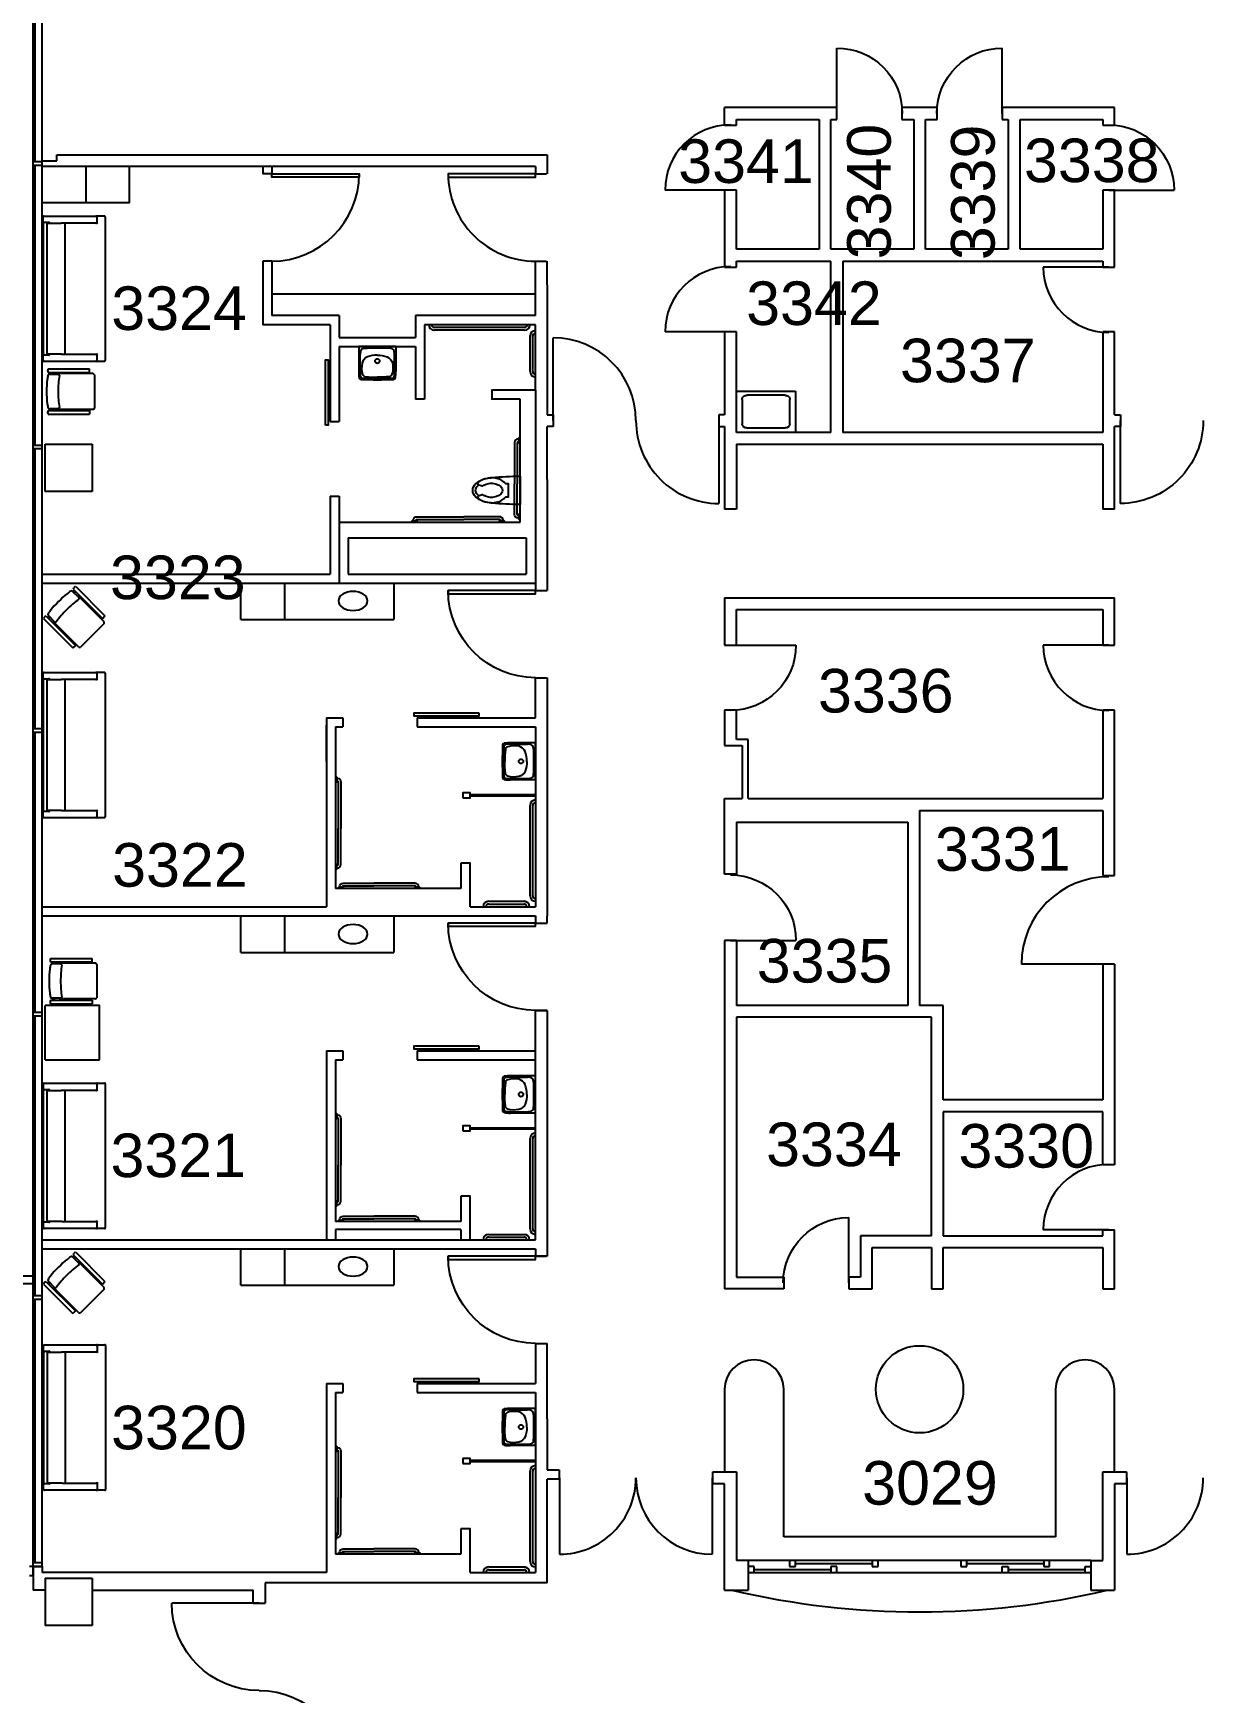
# Model space of a CAD drawing. Extents: x 338 to 7662, y 1527 to 4766.
# Drawn here: x 4640 to 5281, y 3372 to 4285 of the extents above; entities that cross this region are included whole.
import ezdxf

# ---------------------------------------------------------------- set-up
doc = ezdxf.new("R2010")
doc.units = 0
doc.header["$LTSCALE"] = 150
doc.header["$MEASUREMENT"] = 0
doc.layers.get('0').update_dxf_attribs({"linetype": 'CONTINUOUS'})
for name, color, linetype in [('A-ANNO-TX192', 4, 'CONTINUOUS'), ('A-CASE-NEW', 1, 'CONTINUOUS'), ('A-COLS', 5, 'CONTINUOUS'), ('A-DOOR', 2, 'CONTINUOUS'), ('A-DOOR-NEW', 2, 'CONTINUOUS'), ('A-FLOR-CASE', 3, 'CONTINUOUS'), ('A-FLOR-PFIX', 2, 'CONTINUOUS'), ('A-GLAZ', 2, 'CONTINUOUS'), ('A-GLAZ-NEW', 2, 'CONTINUOUS'), ('A-GLAZ-SILL', 1, 'CONTINUOUS'), ('A-ROOF-LEVL-MED', 2, 'CONTINUOUS'), ('A-WALL-EXST', 43, 'CONTINUOUS'), ('A-WALL-FULL', 6, 'CONTINUOUS'), ('A-Wall-NEW', 4, 'CONTINUOUS')]:
    doc.layers.add(name, color=color, linetype=linetype)
doc.styles.add('ARIAL', font='arial.ttf')

# ---------------------------------------------------------------- blocks, each defined once
blk = doc.blocks.new('dr-48')
blk.add_line((0, 0), (0, 48.04))
blk.add_arc((-0.08, -0.03), 48.08, 0.04232, 89.90518)
blk = doc.blocks.new('window')
at = {"layer": 'A-GLAZ'}
for p, q in [((0, 5), (0, 0)), ((2, 5), (2, 0)), ((2, 1), (156, 1))]:
    blk.add_line(p, q, dxfattribs=at)
at = {"layer": 'A-GLAZ', "linetype": 'Continuous'}
for p, q in [((0, 5), (2, 5)), ((0, 0), (2, 0))]:
    blk.add_line(p, q, dxfattribs=at)
at = {"layer": 'A-GLAZ-SILL'}
for p, q in [((2, 5), (156, 5)), ((2, 0), (156, 0))]:
    blk.add_line(p, q, dxfattribs=at)
blk = doc.blocks.new('*U93')
for p, q in [((-48, 0), (-48, 5)), ((0, 0), (0, 5))]:
    blk.add_line(p, q)
blk.add_lwpolyline([(0, 0), (0, -48), (-1.75, -48), (-1.75, 0)], close=True)
blk.add_arc((0, 0), 48, 180, 270)
blk = doc.blocks.new('*U91')
for p, q in [((0, 0), (0, -6)), ((48, 0), (48, -6))]:
    blk.add_line(p, q)
blk.add_lwpolyline([(0, 0), (0, 48), (1.75, 48), (1.75, 0)], close=True)
blk.add_arc((0, 0), 48, 0, 90)
blk = doc.blocks.new('*U92')
for p, q in [((0, 0), (0, -6)), ((48, 0), (48, -6))]:
    blk.add_line(p, q)
blk.add_lwpolyline([(0, 0), (0, 48), (1.75, 48), (1.75, 0)], close=True)
blk.add_arc((0, 0), 48, 0, 90)
blk = doc.blocks.new('*U89')
for p, q in [((0, 0), (0, -6)), ((48, 0), (48, -6))]:
    blk.add_line(p, q)
blk.add_lwpolyline([(0, 0), (0, 48), (1.75, 48), (1.75, 0)], close=True)
blk.add_arc((0, 0), 48, 0, 90)
blk = doc.blocks.new('*U90')
for p, q in [((0, 0), (0, -6)), ((-48, 0), (-48, -6))]:
    blk.add_line(p, q)
blk.add_lwpolyline([(0, 0), (0, 48), (-1.75, 48), (-1.75, 0)], close=True)
blk.add_arc((0, 0), 48, 90, 180)
blk = doc.blocks.new('SleepToo')
for p, q in [((-42.56, 0.06), (-39.53, 0.06)), ((-39.06, 0), (33.04, 0)), ((33.46, 0.06), (36.5, 0.06)), ((-43.03, -28.85), (-43.03, -0.41)), ((-39.58, -2.92), (-39.58, -0.47)), ((-39.09, -9.83), (-39.09, -2.29)), ((32.55, -1.82), (-38.61, -1.82)), ((33.02, -2.29), (33.02, -9.83)), ((33.52, -0.47), (33.52, -2.92)), ((36.97, -0.41), (36.97, -28.85)), ((-39.06, -10.03), (-39.09, -9.83)), ((-39.06, -10.03), (-39.06, -28.85)), ((-39.06, -11.7), (-39.01, -11.8)), ((-39.01, -11.8), (-38.96, -11.86)), ((32.83, -11.83), (-38.78, -11.83)), ((32.91, -11.85), (32.95, -11.8)), ((32.95, -11.8), (32.99, -11.7)), ((32.99, -10.03), (33.02, -9.83)), ((32.99, -28.85), (32.99, -10.03)), ((-43.04, -33.53), (-43.04, -29.79)), ((-43.03, -29.71), (-43.03, -28.85)), ((36.58, -34), (-42.57, -34)), ((-39.53, -29.33), (-42.56, -29.33)), ((-39.42, -29.31), (-39.28, -29.31)), ((-39.28, -29.31), (-39.28, -29.25)), ((-38.81, -29.79), (-39.28, -29.31)), ((33.3, -29.31), (32.83, -29.79)), ((33.3, -29.3), (33.3, -29.31)), ((33.3, -29.31), (33.36, -29.31)), ((36.5, -29.33), (33.46, -29.33)), ((36.97, -28.85), (36.97, -29.52)), ((37.05, -29.79), (37.05, -33.53))]:
    blk.add_line(p, q)
for centre, radius, start, end in [((-42.56, -0.41), 0.472, 90, 180), ((-39.53, -0.41), 0.472, 54.41925, 90), ((33.46, -0.41), 0.472, 90, 125.58075), ((36.5, -0.41), 0.472, 0, 90), ((-39.11, -0.47), 0.472, 90, 180), ((-38.97, -2.92), 0.605, 179.68807, 224.36897), ((-39.09, -3.02), 0.454, 226.67092, 271.05367), ((-38.61, -2.29), 0.472, 90, 180), ((32.55, -2.29), 0.472, 0, 90), ((33.03, -3.02), 0.454, 268.94633, 313.32908), ((33.04, -0.47), 0.472, 0, 90), ((32.91, -2.92), 0.605, 315.63103, 0.31193), ((-38.81, -12.31), 0.472, 90, 121.92104), ((32.83, -12.31), 0.472, 69.52216, 90), ((-42.57, -29.79), 0.472, 98.49789, 180), ((-42.57, -33.53), 0.472, 180, 270), ((-42.56, -28.85), 0.472, 180, 270), ((-39.53, -28.85), 0.472, 270, 0), ((33.46, -28.85), 0.472, 180, 270), ((36.5, -28.85), 0.472, 270, 0), ((36.58, -33.53), 0.472, 270, 0), ((36.58, -29.79), 0.472, 0, 87.93812)]:
    blk.add_arc(centre, radius, start, end)
blk = doc.blocks.new('Patient Chair')
for p, q in [((-12.48, -0.84), (-12.48, -23.64)), ((-10.48, -0.84), (-10.48, -23.64)), ((-9.43, -1.98), (-10.48, -1.98)), ((-10.48, -3.03), (-9.43, -3.03)), ((-9.84, -25.5), (-9.84, -5.96)), ((-9.43, -6.6), (-9.43, -1.29)), ((9.45, -6.6), (9.45, -1.29)), ((10.5, -1.98), (9.45, -1.98)), ((10.5, -3.03), (9.45, -3.03)), ((9.85, -25.5), (9.85, -5.96)), ((10.5, -0.84), (10.5, -23.64)), ((12.5, -0.84), (12.5, -23.64)), ((-10.48, -9.22), (-9.84, -9.22)), ((-10.48, -11.53), (-9.84, -11.53)), ((-10.48, -14.79), (-9.84, -14.79)), ((-10.48, -17.11), (-9.84, -17.11)), ((10.5, -9.22), (9.85, -9.22)), ((10.5, -11.53), (9.85, -11.53)), ((10.5, -14.79), (9.85, -14.79)), ((10.5, -17.11), (9.85, -17.11)), ((-10.48, -23.64), (-12.48, -23.64)), ((-10.48, -21.4), (-9.84, -21.4)), ((-10.48, -22.3), (-9.84, -22.3)), ((9.19, -26.31), (-9.18, -26.31)), ((10.5, -21.4), (9.85, -21.4)), ((10.5, -22.3), (9.85, -22.3)), ((10.5, -23.64), (12.5, -23.64))]:
    blk.add_line(p, q)
for centre, radius, start, end in [((0, -58.37), 58.37, 83.41208, 96.58765), ((-11.48, -2.93), 2.32, 64.42557, 115.57443), ((-9.03, -6.63), 1.04, 112.57162, 140.50509), ((-8.19, -2.03), 1.45, 115.5276, 149.47517), ((-8.28, -5.66), 1.49, 219.27605, 247.2218), ((0.01, -64.37), 58.02, 90.00824, 98.79433), ((-5.49, -14.79), 14.45, 94.74526, 103.30094), ((0, -64.37), 58.02, 81.20567, 89.99176), ((5.5, -14.79), 14.45, 76.69906, 85.25474), ((8.2, -2.03), 1.45, 30.52483, 64.4724), ((8.29, -5.66), 1.49, 292.7782, 320.72395), ((9.05, -6.63), 1.04, 39.49491, 67.42838), ((11.5, -2.93), 2.32, 64.42557, 115.57443), ((-8.16, -25.04), 1.74, 195.40555, 208.4991), ((-8.53, -25.03), 1.44, 215.9154, 243.11356), ((8.54, -25.03), 1.44, 296.88644, 324.0846), ((8.17, -25.04), 1.74, 331.5009, 344.59445)]:
    blk.add_arc(centre, radius, start, end)
blk = doc.blocks.new('I_PLUMB_WC_FLUSH - WALL_P')
for p, q in [((0, 7.87), (0, -7.87)), ((20.66, -2.45), (20.66, -2.45)), ((23.42, -3.55), (23.42, -3.55))]:
    blk.add_line(p, q)
for points in [[(15.8, -6.89, -0.074934), (12.15, -6.34, -0.085426), (9.26, -4.87, -0.066386), (7.85, -3.5), (6.3, -3.5), (6.3, 3.5), (7.85, 3.5, -0.066386), (9.26, 4.87, -0.085426), (12.15, 6.34, -0.111314), (17.58, 6.76)], [(23.31, 4.04, -0.562484), (23.12, 3.21), (20.89, 2.47, -0.238976), (20.44, 2.54, 0.08035), (18.56, 3.47, 0.074934), (15.8, 3.89, 0.074934), (13.03, 3.47, 0.085426), (11.05, 2.46, 0.066386), (10.21, 1.65, 0.330534), (10.21, -1.65, 0.066386), (11.05, -2.46, 0.085426), (13.03, -3.47, 0.074934), (15.8, -3.89, 0.074934), (18.56, -3.47, 0.08035), (20.44, -2.54, -0.238976), (20.89, -2.47), (23.09, -3.2, -0.549653), (23.3, -4.02)]]:
    blk.add_lwpolyline(points, format="xyb")
for centre, radius, start, end in [((-4.53, -220.77), 228.68, 84.97475, 88.86522), ((15.15, -6.94), 13.98, 48.3948, 88.55225), ((15.8, -5.49), 12.38, 72.85836, 90), ((16.63, -2.8), 9.56, 53.32752, 72.85836), ((17.9, -1.09), 7.43, 43.42584, 53.32752), ((15.32, -6.59), 12, 47.5091, 53.12083), ((21.36, 0), 3.07, 312.49041, 47.50959), ((21.28, 0), 4.72, 312.19376, 48.11148), ((-4.53, 220.77), 228.68, 271.13478, 275.02525), ((15.14, 6.9), 13.94, 271.50865, 311.82352), ((15.8, 5.49), 12.38, 270, 287.14164), ((16.63, 2.8), 9.56, 287.14164, 306.67248), ((17.9, 1.09), 7.43, 306.67248, 316.57416), ((15.32, 6.61), 12, 306.87917, 312.4909)]:
    blk.add_arc(centre, radius, start, end)

msp = doc.modelspace()

# ---------------------------------------------------------------- linework, layer by layer
at = {"layer": 'A-CASE-NEW'}
msp.add_line((4692.5, 4193.75), (4692.5, 4211.75), dxfattribs=at)
at = {"layer": 'A-COLS'}
for p, q in [((4646, 4059), (4672, 4059)), ((4646, 4033), (4646, 4059)), ((4672, 4059), (4672, 4033)), ((4672, 4033), (4646, 4033)), ((4646, 3435), (4672, 3435)), ((4672, 3435), (4672, 3409)), ((4672, 3409), (4646, 3409))]:
    msp.add_line(p, q, dxfattribs=at)
at = {"layer": 'A-COLS', "linetype": 'Continuous'}
msp.add_line((4646, 3435), (4646, 3409), dxfattribs=at)
at = {"layer": 'A-COLS'}
for points in [[(4676, 3720.25), (4676, 3750.25), (4646, 3750.25)], [(4646, 3720.25), (4646, 3750.25)], [(4646, 3720.25), (4676, 3720.25)]]:
    msp.add_lwpolyline(points, dxfattribs=at)
at = {"layer": 'A-DOOR'}
for p, q in [((5081.5, 4241), (5081.5, 4277)), ((5172.5, 4241), (5172.5, 4277)), ((5023, 4198.75), (4987, 4198.75)), ((5231, 4198.75), (5267, 4198.75)), ((5231, 4156.5), (5195, 4156.5)), ((5023, 4120.75), (4987, 4120.75)), ((4925.4, 4072), (4925.4, 4117.6)), ((5016.6, 4072), (5016.6, 4026.4)), ((5237.4, 4072), (5237.4, 4026.4)), ((5023, 3948.5), (5059, 3948.5)), ((5231, 3948.5), (5195, 3948.5)), ((5023, 3786), (5059, 3786)), ((5231, 3773), (5183, 3773)), ((5088, 3597.5), (5088, 3633.5)), ((5231, 3626.75), (5195, 3626.75)), ((4929, 3490.25), (4929, 3448.25)), ((5013, 3490.25), (5013, 3448.25)), ((5241, 3490.25), (5241, 3448.25))]:
    msp.add_line(p, q, dxfattribs=at)
at = {"layer": 'A-DOOR', "extrusion": (0, 0, -1)}
for centre, major_axis, start_param, end_param in [((5081.5, 4241), (-25.46, 25.46), 0.785398, 2.356194), ((5172.5, 4241), (25.46, 25.46), 3.926991, 5.497787), ((5231, 4198.75), (-25.46, 25.46), 0.785398, 2.356194), ((5237.4, 4072), (-32.24, 32.24), 2.356194, 3.926991), ((5023, 3948.5), (25.46, 25.46), 0.785398, 2.356194), ((5023, 3786), (-25.46, 25.46), 0.785398, 2.356194), ((5088, 3597.5), (25.46, 25.46), 3.926991, 5.497787)]:
    msp.add_ellipse(centre, major_axis=major_axis, ratio=1, start_param=start_param, end_param=end_param, dxfattribs=at)
at = {"layer": 'A-DOOR'}
for centre, major_axis, start_param, end_param in [((5023, 4198.75), (25.46, 25.46), 0.785398, 2.356194), ((5023, 4120.75), (25.46, 25.46), 0.785398, 2.356194), ((5231, 4156.5), (-25.46, 25.46), 0.785398, 2.356194), ((4925.4, 4072), (32.24, 32.24), 5.497787, 7.068583), ((5016.6, 4072), (32.24, 32.24), 2.356194, 3.926991), ((5231, 3948.5), (-25.46, 25.46), 0.785398, 2.356194), ((5231, 3773), (33.94, 33.94), 0.785398, 2.356194), ((5231, 3626.75), (25.46, 25.46), 0.785398, 2.356194), ((4929, 3490.25), (-29.7, 29.7), 2.356194, 3.926991), ((5013, 3490.25), (-29.7, 29.7), 0.785398, 2.356194), ((5241, 3490.25), (-29.7, 29.7), 2.356194, 3.926991)]:
    msp.add_ellipse(centre, major_axis=major_axis, ratio=1, start_param=start_param, end_param=end_param, dxfattribs=at)
at = {"layer": 'A-DOOR-NEW'}
for points in [[(4800.25, 4069.5), (4800.25, 4105.5), (4801.75, 4105.5), (4801.75, 4069.5)], [(4884.75, 3911), (4848.75, 3911), (4848.75, 3909.5), (4884.75, 3909.5)], [(4884.75, 3727.75), (4848.75, 3727.75), (4848.75, 3726.25), (4884.75, 3726.25)], [(4884.75, 3544.75), (4848.75, 3544.75), (4848.75, 3543.25), (4884.75, 3543.25)]]:
    msp.add_lwpolyline(points, close=True, dxfattribs=at)
at = {"layer": 'A-FLOR-CASE'}
for p, q in [((4668.5, 4211.75), (4668.5, 4191.75)), ((4692.5, 4191.75), (4692.5, 4211.75)), ((4668.5, 4191.75), (4644.5, 4191.75)), ((4692.5, 4191.75), (4668.5, 4191.75)), ((4770.75, 4141.75), (4915.75, 4141.75)), ((4753.75, 3962.5), (4753.75, 3982.5)), ((4777.75, 3982.5), (4777.75, 3962.5)), ((4837.75, 3982.5), (4837.75, 3962.5)), ((4753.75, 3962.5), (4777.75, 3962.5)), ((4777.75, 3962.5), (4837.75, 3962.5)), ((4753.75, 3779.25), (4753.75, 3799.25)), ((4777.75, 3799.25), (4777.75, 3779.25)), ((4837.75, 3799.25), (4837.75, 3779.25)), ((4753.75, 3779.25), (4777.75, 3779.25)), ((4777.75, 3779.25), (4837.75, 3779.25)), ((4753.75, 3596.25), (4753.75, 3616.25)), ((4777.75, 3616.25), (4777.75, 3596.25)), ((4837.75, 3616.25), (4837.75, 3596.25)), ((4753.75, 3596.25), (4777.75, 3596.25)), ((4777.75, 3596.25), (4837.75, 3596.25)), ((5019.75, 3539), (5019.75, 3493.5)), ((5052.25, 3457.75), (5052.25, 3539)), ((5201.75, 3539), (5201.75, 3457.75)), ((5234.25, 3493.5), (5234.25, 3539)), ((5201.75, 3457.75), (5052.25, 3457.75))]:
    msp.add_line(p, q, dxfattribs=at)
at = {"layer": 'A-FLOR-CASE', "linetype": 'Continuous'}
for p, q in [((5019.75, 3493.5), (5026.25, 3493.5)), ((5026.25, 3493.5), (5026.25, 3444.75)), ((5227.75, 3444.75), (5227.75, 3493.5)), ((5227.75, 3493.5), (5234.25, 3493.5))]:
    msp.add_line(p, q, dxfattribs=at)
at = {"layer": 'A-FLOR-CASE'}
msp.add_circle((5127, 3539), 24, dxfattribs=at)
for centre, radius, start, end in [((5036, 3539), 16.25, 0, 180), ((5218, 3539), 16.25, 0, 180), ((5127, 3866.36), 449.87, 256.73178, 283.26822)]:
    msp.add_arc(centre, radius, start, end, dxfattribs=at)
at = {"layer": 'A-FLOR-CASE', "extrusion": (0, 0, -1)}
msp.add_ellipse((4815.4, 3606.5), major_axis=(8, 0), ratio=0.65625, dxfattribs=at)
at = {"layer": 'A-FLOR-PFIX'}
for p, q in [((4909.75, 4123.25), (4860, 4123.25)), ((4909.75, 4121.75), (4860, 4121.75)), ((4912.75, 4099), (4912.75, 4118.75)), ((4914.25, 4099), (4914.25, 4118.75)), ((4818.5, 4112.75), (4818.5, 4099.06)), ((4839, 4112.75), (4818.5, 4112.75)), ((4839, 4112.75), (4839, 4099.06)), ((4819.25, 4099.06), (4819.25, 4108.38)), ((4819.25, 4099.06), (4819.25, 4108.38)), ((4838.25, 4099.06), (4838.25, 4108.38)), ((5026.25, 4088.25), (5058.75, 4088.25)), ((5029.38, 4083.68), (5029.38, 4070.18)), ((5053, 4085.93), (5032, 4085.93)), ((5055.62, 4070.18), (5055.62, 4083.68)), ((5058.75, 4088.25), (5058.75, 4065.5)), ((5032, 4067.93), (5053, 4067.93)), ((4915.75, 3894.75), (4902.06, 3894.75)), ((4902.06, 3894), (4911.37, 3894)), ((4902.06, 3894), (4911.37, 3894)), ((4915.75, 3874.25), (4915.75, 3894.75)), ((4902.06, 3875), (4911.37, 3875)), ((4915.75, 3874.25), (4902.06, 3874.25)), ((4912.75, 3810.5), (4912.75, 3860.25)), ((4914.25, 3810.5), (4914.25, 3860.25)), ((4890, 3807.5), (4909.75, 3807.5)), ((4890, 3806), (4909.75, 3806)), ((4915.75, 3711.5), (4902.06, 3711.5)), ((4902.06, 3710.75), (4911.37, 3710.75)), ((4902.06, 3710.75), (4911.37, 3710.75)), ((4915.75, 3691), (4915.75, 3711.5)), ((4902.06, 3691.75), (4911.37, 3691.75)), ((4915.75, 3691), (4902.06, 3691)), ((4912.75, 3627.25), (4912.75, 3677)), ((4914.25, 3627.25), (4914.25, 3677)), ((4890, 3624.25), (4909.75, 3624.25)), ((4890, 3622.75), (4909.75, 3622.75)), ((4915.75, 3528.5), (4902.06, 3528.5)), ((4902.06, 3527.75), (4911.37, 3527.75)), ((4902.06, 3527.75), (4911.37, 3527.75)), ((4915.75, 3508), (4915.75, 3528.5)), ((4902.06, 3508.75), (4911.37, 3508.75)), ((4915.75, 3508), (4902.06, 3508)), ((4912.75, 3444.25), (4912.75, 3494)), ((4914.25, 3444.25), (4914.25, 3494)), ((4890, 3441.25), (4909.75, 3441.25)), ((4890, 3439.75), (4909.75, 3439.75))]:
    msp.add_line(p, q, dxfattribs=at)
for points in [[(4828.75, 4108.06, 0.096281), (4823.37, 4107.02, 0.241749), (4820.44, 4103.63, 0.139337), (4820.67, 4097.54, 0.293749), (4822.35, 4096.17, 0.028065), (4828.75, 4095.81)], [(4828.75, 4108.06, -0.096281), (4834.13, 4107.02, -0.241749), (4837.06, 4103.63, -0.139337), (4836.83, 4097.54, -0.293749), (4835.15, 4096.17, -0.028065), (4828.75, 4095.81)], [(4906.5, 4061.87), (4906.25, 4061.87, 0.414214), (4904.25, 4059.87), (4904.25, 4037.12)], [(4906.5, 4060.37), (4906.25, 4060.37, 0.414214), (4905.75, 4059.87), (4905.75, 4037.12)], [(4906.5, 4018.37), (4906.25, 4018.37, -0.414214), (4904.25, 4020.37), (4904.25, 4037.12)], [(4906.5, 4019.87), (4906.25, 4019.87, -0.414214), (4905.75, 4020.37), (4905.75, 4037.12)], [(4848.5, 4016.88), (4848.5, 4017.13, -0.414214), (4850.5, 4019.13), (4876.25, 4019.13)], [(4898, 4016.88), (4898, 4017.13, 0.414214), (4896, 4019.13), (4876.25, 4019.13)], [(4850, 4016.88), (4850, 4017.13, -0.414214), (4850.5, 4017.62), (4876.25, 4017.62)], [(4896.5, 4016.88), (4896.5, 4017.13, 0.414214), (4896, 4017.62), (4876.25, 4017.62)], [(4911.06, 3884.5, 0.096281), (4910.02, 3889.88, 0.241749), (4906.62, 3892.81, 0.139337), (4900.54, 3892.58, 0.293749), (4899.17, 3890.9, 0.028065), (4898.81, 3884.5)], [(4911.06, 3884.5, -0.096281), (4910.02, 3879.12, -0.241749), (4906.62, 3876.19, -0.139337), (4900.54, 3876.42, -0.293749), (4899.17, 3878.1, -0.028065), (4898.81, 3884.5)], [(4806.5, 3875.25), (4806.75, 3875.25, -0.414214), (4808.75, 3873.25), (4808.75, 3847.5)], [(4806.5, 3873.75), (4806.75, 3873.75, -0.414214), (4807.25, 3873.25), (4807.25, 3847.5)], [(4806.5, 3827.25), (4806.75, 3827.25, 0.414214), (4807.25, 3827.75), (4807.25, 3847.5)], [(4806.5, 3825.75), (4806.75, 3825.75, 0.414214), (4808.75, 3827.75), (4808.75, 3847.5)], [(4808, 3815.25), (4808, 3815.5, -0.414214), (4810, 3817.5), (4826.75, 3817.5)], [(4851.5, 3815.25), (4851.5, 3815.5, 0.414214), (4849.5, 3817.5), (4826.75, 3817.5)], [(4809.5, 3815.25), (4809.5, 3815.5, -0.414214), (4810, 3816), (4826.75, 3816)], [(4850, 3815.25), (4850, 3815.5, 0.414214), (4849.5, 3816), (4826.75, 3816)], [(4911.06, 3701.25, 0.096281), (4910.02, 3706.63, 0.241749), (4906.62, 3709.56, 0.139337), (4900.54, 3709.33, 0.293749), (4899.17, 3707.65, 0.028065), (4898.81, 3701.25)], [(4911.06, 3701.25, -0.096281), (4910.02, 3695.87, -0.241749), (4906.62, 3692.94, -0.139337), (4900.54, 3693.17, -0.293749), (4899.17, 3694.85, -0.028065), (4898.81, 3701.25)], [(4806.5, 3690), (4806.75, 3690, -0.414214), (4808.75, 3688), (4808.75, 3662.25)], [(4806.5, 3688.5), (4806.75, 3688.5, -0.414214), (4807.25, 3688), (4807.25, 3662.25)], [(4806.5, 3642), (4806.75, 3642, 0.414214), (4807.25, 3642.5), (4807.25, 3662.25)], [(4806.5, 3640.5), (4806.75, 3640.5, 0.414214), (4808.75, 3642.5), (4808.75, 3662.25)], [(4808, 3632), (4808, 3632.25, -0.414214), (4810, 3634.25), (4826.75, 3634.25)], [(4809.5, 3632), (4809.5, 3632.25, -0.414214), (4810, 3632.75), (4826.75, 3632.75)], [(4851.5, 3632), (4851.5, 3632.25, 0.414214), (4849.5, 3634.25), (4826.75, 3634.25)], [(4850, 3632), (4850, 3632.25, 0.414214), (4849.5, 3632.75), (4826.75, 3632.75)], [(4911.06, 3518.25, 0.096281), (4910.02, 3523.63, 0.241749), (4906.62, 3526.56, 0.139337), (4900.54, 3526.33, 0.293749), (4899.17, 3524.65, 0.028065), (4898.81, 3518.25)], [(4911.06, 3518.25, -0.096281), (4910.02, 3512.87, -0.241749), (4906.62, 3509.94, -0.139337), (4900.54, 3510.17, -0.293749), (4899.17, 3511.85, -0.028065), (4898.81, 3518.25)], [(4806.5, 3507), (4806.75, 3507, -0.414214), (4808.75, 3505), (4808.75, 3479.25)], [(4806.5, 3505.5), (4806.75, 3505.5, -0.414214), (4807.25, 3505), (4807.25, 3479.25)], [(4806.5, 3459), (4806.75, 3459, 0.414214), (4807.25, 3459.5), (4807.25, 3479.25)], [(4806.5, 3457.5), (4806.75, 3457.5, 0.414214), (4808.75, 3459.5), (4808.75, 3479.25)], [(4808, 3449), (4808, 3449.25, -0.414214), (4810, 3451.25), (4826.75, 3451.25)], [(4809.5, 3449), (4809.5, 3449.25, -0.414214), (4810, 3449.75), (4826.75, 3449.75)], [(4851.5, 3449), (4851.5, 3449.25, 0.414214), (4849.5, 3451.25), (4826.75, 3451.25)], [(4850, 3449), (4850, 3449.25, 0.414214), (4849.5, 3449.75), (4826.75, 3449.75)]]:
    msp.add_lwpolyline(points, format="xyb", dxfattribs=at)
for points in [[(4907.25, 4062.62), (4906.75, 4062.62), (4906.5, 4062.37), (4906.5, 4059.87), (4906.75, 4059.62), (4907.25, 4059.62)], [(4907.25, 4017.62), (4906.75, 4017.62), (4906.5, 4017.87), (4906.5, 4020.37), (4906.75, 4020.62), (4907.25, 4020.62)], [(4847.75, 4016.13), (4847.75, 4016.63), (4848, 4016.88), (4850.5, 4016.88), (4850.75, 4016.63), (4850.75, 4016.13)], [(4898.75, 4016.13), (4898.75, 4016.63), (4898.5, 4016.88), (4896, 4016.88), (4895.75, 4016.63), (4895.75, 4016.13)], [(4805.75, 3876), (4806.25, 3876), (4806.5, 3875.75), (4806.5, 3873.25), (4806.25, 3873), (4805.75, 3873)], [(4805.75, 3825), (4806.25, 3825), (4806.5, 3825.25), (4806.5, 3827.75), (4806.25, 3828), (4805.75, 3828)], [(4807.25, 3814.5), (4807.25, 3815), (4807.5, 3815.25), (4810, 3815.25), (4810.25, 3815), (4810.25, 3814.5)], [(4852.25, 3814.5), (4852.25, 3815), (4852, 3815.25), (4849.5, 3815.25), (4849.25, 3815), (4849.25, 3814.5)], [(4805.75, 3690.75), (4806.25, 3690.75), (4806.5, 3690.5), (4806.5, 3688), (4806.25, 3687.75), (4805.75, 3687.75)], [(4805.75, 3639.75), (4806.25, 3639.75), (4806.5, 3640), (4806.5, 3642.5), (4806.25, 3642.75), (4805.75, 3642.75)], [(4807.25, 3631.25), (4807.25, 3631.75), (4807.5, 3632), (4810, 3632), (4810.25, 3631.75), (4810.25, 3631.25)], [(4852.25, 3631.25), (4852.25, 3631.75), (4852, 3632), (4849.5, 3632), (4849.25, 3631.75), (4849.25, 3631.25)], [(4805.75, 3507.75), (4806.25, 3507.75), (4806.5, 3507.5), (4806.5, 3505), (4806.25, 3504.75), (4805.75, 3504.75)], [(4805.75, 3456.75), (4806.25, 3456.75), (4806.5, 3457), (4806.5, 3459.5), (4806.25, 3459.75), (4805.75, 3459.75)], [(4807.25, 3448.25), (4807.25, 3448.75), (4807.5, 3449), (4810, 3449), (4810.25, 3448.75), (4810.25, 3448.25)], [(4852.25, 3448.25), (4852.25, 3448.75), (4852, 3449), (4849.5, 3449), (4849.25, 3448.75), (4849.25, 3448.25)]]:
    msp.add_lwpolyline(points, dxfattribs=at)
for centre in [(4828.75, 4104.75), (4907.75, 3884.5), (4907.75, 3701.25), (4907.75, 3518.25)]:
    msp.add_circle(centre, 1.25, dxfattribs=at)
for centre, radius, start, end in [((4860, 4124.75), 3, 180, 270), ((4860, 4124.75), 1.5, 180, 270), ((4909.75, 4124.75), 3, 270, 0), ((4909.75, 4124.75), 1.5, 270, 0), ((4915.75, 4118.5), 3, 90, 180), ((4915.75, 4118.5), 1.5, 90, 180), ((4825.66, 4108.38), 6.41, 162.4135, 180), ((4825.66, 4108.38), 6.41, 162.77581, 180), ((4821.45, 4109.68), 2, 92.99715, 162.77581), ((4829.01, 3965.26), 146.61, 87.21158, 92.99715), ((4836.04, 4109.71), 2, 17.5865, 87.21158), ((4831.84, 4108.38), 6.41, 0, 17.5865), ((4840.57, 4099.06), 22.07, 180, 189.20254), ((4840.57, 4099.06), 22.07, 180, 189.20254), ((4819.77, 4095.69), 1, 189.20254, 267.53936), ((4819.77, 4095.69), 1, 189.20254, 267.53936), ((4840.57, 4099.06), 21.32, 180, 187.48217), ((4840.57, 4099.06), 21.32, 180, 187.48217), ((4820.42, 4096.42), 1, 187.48217, 267.70988), ((4820.42, 4096.42), 1, 187.48217, 267.70988), ((4828.75, 4304.64), 210.14, 267.53936, 272.46064), ((4828.75, 4304.64), 209.39, 267.70988, 272.29012), ((4837.08, 4096.42), 1, 272.29012, 352.51783), ((4837.73, 4095.69), 1, 272.46064, 350.79746), ((4816.93, 4099.06), 21.32, 352.51783, 0), ((4816.93, 4099.06), 22.07, 350.79746, 0), ((4915.75, 4099), 3, 180, 270), ((4915.75, 4099), 1.5, 180, 270), ((5107.64, 3884.5), 210.14, 177.53936, 182.46064), ((4898.69, 3893.48), 1, 99.20254, 177.53936), ((4898.69, 3893.48), 1, 99.20254, 177.53936), ((5107.64, 3884.5), 209.39, 177.70988, 182.29012), ((4899.42, 3892.83), 1, 97.48217, 177.70988), ((4899.42, 3892.83), 1, 97.48217, 177.70988), ((4902.06, 3872.68), 22.07, 90, 99.20254), ((4902.06, 3872.68), 22.07, 90, 99.20254), ((4902.06, 3872.68), 21.32, 90, 97.48217), ((4902.06, 3872.68), 21.32, 90, 97.48217), ((4911.37, 3887.59), 6.41, 72.4135, 90), ((4911.37, 3887.59), 6.41, 72.77581, 90), ((4912.68, 3891.8), 2, 2.99715, 72.77581), ((4768.26, 3884.24), 146.61, 357.21158, 2.99715), ((4898.69, 3875.52), 1, 182.46064, 260.79746), ((4899.42, 3876.17), 1, 182.29012, 262.51783), ((4902.06, 3896.32), 22.07, 260.79746, 270), ((4902.06, 3896.32), 21.32, 262.51783, 270), ((4911.37, 3881.41), 6.41, 270, 287.5865), ((4912.71, 3877.21), 2, 287.5865, 357.21158), ((4915.75, 3860.25), 3, 90, 180), ((4915.75, 3860.25), 1.5, 90, 180), ((4915.75, 3810.5), 3, 180, 270), ((4915.75, 3810.5), 1.5, 180, 270), ((4890, 3804.5), 3, 90, 180), ((4890, 3804.5), 1.5, 90, 180), ((4909.5, 3804.5), 3, 0, 90), ((4909.5, 3804.5), 1.5, 0, 90), ((5107.64, 3701.25), 210.14, 177.53936, 182.46064), ((4898.69, 3710.23), 1, 99.20254, 177.53936), ((4898.69, 3710.23), 1, 99.20254, 177.53936), ((5107.64, 3701.25), 209.39, 177.70988, 182.29012), ((4899.42, 3709.58), 1, 97.48217, 177.70988), ((4899.42, 3709.58), 1, 97.48217, 177.70988), ((4902.06, 3689.43), 22.07, 90, 99.20254), ((4902.06, 3689.43), 22.07, 90, 99.20254), ((4902.06, 3689.43), 21.32, 90, 97.48217), ((4902.06, 3689.43), 21.32, 90, 97.48217), ((4911.37, 3704.34), 6.41, 72.4135, 90), ((4911.37, 3704.34), 6.41, 72.77581, 90), ((4912.68, 3708.55), 2, 2.99715, 72.77581), ((4768.26, 3700.99), 146.61, 357.21158, 2.99715), ((4898.69, 3692.27), 1, 182.46064, 260.79746), ((4899.42, 3692.92), 1, 182.29012, 262.51783), ((4902.06, 3713.07), 22.07, 260.79746, 270), ((4902.06, 3713.07), 21.32, 262.51783, 270), ((4911.37, 3698.16), 6.41, 270, 287.5865), ((4912.71, 3693.96), 2, 287.5865, 357.21158), ((4915.75, 3677), 3, 90, 180), ((4915.75, 3677), 1.5, 90, 180), ((4915.75, 3627.25), 3, 180, 270), ((4915.75, 3627.25), 1.5, 180, 270), ((4890, 3621.25), 3, 90, 180), ((4890, 3621.25), 1.5, 90, 180), ((4909.5, 3621.25), 3, 0, 90), ((4909.5, 3621.25), 1.5, 0, 90), ((5107.64, 3518.25), 210.14, 177.53936, 182.46064), ((4898.69, 3527.23), 1, 99.20254, 177.53936), ((4898.69, 3527.23), 1, 99.20254, 177.53936), ((5107.64, 3518.25), 209.39, 177.70988, 182.29012), ((4899.42, 3526.58), 1, 97.48217, 177.70988), ((4899.42, 3526.58), 1, 97.48217, 177.70988), ((4902.06, 3506.43), 22.07, 90, 99.20254), ((4902.06, 3506.43), 22.07, 90, 99.20254), ((4902.06, 3506.43), 21.32, 90, 97.48217), ((4902.06, 3506.43), 21.32, 90, 97.48217), ((4911.37, 3521.34), 6.41, 72.4135, 90), ((4911.37, 3521.34), 6.41, 72.77581, 90), ((4912.68, 3525.55), 2, 2.99715, 72.77581), ((4768.26, 3517.99), 146.61, 357.21158, 2.99715), ((4898.69, 3509.27), 1, 182.46064, 260.79746), ((4899.42, 3509.92), 1, 182.29012, 262.51783), ((4902.06, 3530.07), 22.07, 260.79746, 270), ((4902.06, 3530.07), 21.32, 262.51783, 270), ((4911.37, 3515.16), 6.41, 270, 287.5865), ((4912.71, 3510.96), 2, 287.5865, 357.21158), ((4915.75, 3494), 3, 90, 180), ((4915.75, 3494), 1.5, 90, 180), ((4915.75, 3444.25), 3, 180, 270), ((4915.75, 3444.25), 1.5, 180, 270), ((4890, 3438.25), 3, 90, 180), ((4890, 3438.25), 1.5, 90, 180), ((4909.5, 3438.25), 3, 0, 90), ((4909.5, 3438.25), 1.5, 0, 90)]:
    msp.add_arc(centre, radius, start, end, dxfattribs=at)
at = {"layer": 'A-FLOR-PFIX', "extrusion": (0, 0, -1)}
for centre, start_param, end_param in [((5032, 4083.68), 6.283185, 7.853982), ((5053, 4083.68), 1.570796, 3.141593), ((5032, 4070.18), 4.712389, 6.283185), ((5053, 4070.18), 3.141593, 4.712389)]:
    msp.add_ellipse(centre, major_axis=(-2.62, 0), ratio=0.857143, start_param=start_param, end_param=end_param, dxfattribs=at)
for centre in [(4815.4, 3972.75), (4815.4, 3789.5)]:
    msp.add_ellipse(centre, major_axis=(8, 0), ratio=0.65625, dxfattribs=at)
at = {"layer": 'A-GLAZ'}
for p, q in [((4640.5, 3443.5), (4640.5, 3588.38)), ((4644.5, 3443.5), (4639.5, 3443.5)), ((5055.5, 3444.75), (5055.5, 3441.5)), ((5058.75, 3441.5), (5058.75, 3444.75)), ((5058.75, 3443.12), (5101, 3443.12)), ((5101, 3444.75), (5101, 3441.5)), ((5104.25, 3441.5), (5104.25, 3444.75)), ((5149.75, 3444.75), (5149.75, 3441.5)), ((5153, 3441.5), (5153, 3444.75)), ((5153, 3443.12), (5195.25, 3443.12)), ((5195.25, 3444.75), (5195.25, 3441.5)), ((5198.5, 3441.5), (5198.5, 3444.75)), ((4639.5, 3441.5), (4637.5, 3441.5)), ((4637.5, 3436.5), (4639.5, 3436.5)), ((4644.5, 3441.5), (4639.5, 3441.5)), ((4639.5, 3436.5), (4639.5, 3441.5)), ((5036, 3441.5), (5032.75, 3441.5)), ((5036, 3438.25), (5036, 3441.5)), ((5036, 3439.88), (5078.25, 3439.88)), ((5055.5, 3441.5), (5058.75, 3441.5)), ((5078.25, 3441.5), (5078.25, 3438.25)), ((5081.5, 3441.5), (5078.25, 3441.5)), ((5081.5, 3438.25), (5081.5, 3441.5)), ((5101, 3441.5), (5104.25, 3441.5)), ((5149.75, 3441.5), (5153, 3441.5)), ((5172.5, 3441.5), (5175.75, 3441.5)), ((5172.5, 3438.25), (5172.5, 3441.5)), ((5175.75, 3441.5), (5175.75, 3438.25)), ((5175.75, 3439.88), (5218, 3439.88)), ((5195.25, 3441.5), (5198.5, 3441.5)), ((5218, 3441.5), (5221.25, 3441.5)), ((5218, 3438.25), (5218, 3441.5))]:
    msp.add_line(p, q, dxfattribs=at)
at = {"layer": 'A-GLAZ', "linetype": 'Continuous'}
for p, q in [((4639.5, 3441.5), (4639.5, 3443.5)), ((4644.5, 3441.5), (4644.5, 3443.5))]:
    msp.add_line(p, q, dxfattribs=at)
at = {"layer": 'A-GLAZ-NEW'}
for points in [[(4879.75, 3866), (4879.75, 3865.5), (4915.75, 3865.5), (4915.75, 3866)], [(4879.75, 3682.75), (4879.75, 3682.25), (4915.75, 3682.25), (4915.75, 3682.75)], [(4879.75, 3499.75), (4879.75, 3499.25), (4915.75, 3499.25), (4915.75, 3499.75)]]:
    msp.add_lwpolyline(points, close=True, dxfattribs=at)
at = {"layer": 'A-GLAZ-SILL'}
for p, q in [((4639.5, 3443.5), (4639.5, 3588.38)), ((4644.5, 3443.5), (4644.5, 3588.38)), ((5221.25, 3444.75), (5032.75, 3444.75)), ((5032.75, 3438.25), (5221.25, 3438.25))]:
    msp.add_line(p, q, dxfattribs=at)
at = {"layer": 'A-ROOF-LEVL-MED'}
for p, q in [((4344.68, 3601.45), (4639.5, 3601.45)), ((4639.5, 3596.95), (4607, 3596.95))]:
    msp.add_line(p, q, dxfattribs=at)
at = {"layer": 'A-WALL-EXST'}
msp.add_line((4922.25, 3990.75), (4922.25, 3984.25), dxfattribs=at)
at = {"layer": 'A-WALL-FULL'}
for p, q in [((5081.5, 4244.25), (5019.75, 4244.25)), ((5019.75, 4234.5), (5019.75, 4244.25)), ((5026.25, 4234.5), (5026.25, 4237.75)), ((5026.25, 4237.75), (5071.75, 4237.75)), ((5071.75, 4237.75), (5071.75, 4166.25)), ((5078.25, 4166.25), (5078.25, 4237.75)), ((5078.25, 4237.75), (5081.5, 4237.75)), ((5081.5, 4237.75), (5081.5, 4244.25)), ((5136.75, 4244.25), (5117.25, 4244.25)), ((5117.25, 4244.25), (5117.25, 4237.75)), ((5117.25, 4237.75), (5123.75, 4237.75)), ((5123.75, 4237.75), (5123.75, 4166.25)), ((5130.25, 4166.25), (5130.25, 4237.75)), ((5130.25, 4237.75), (5136.75, 4237.75)), ((5136.75, 4237.75), (5136.75, 4244.25)), ((5234.25, 4244.25), (5172.5, 4244.25)), ((5172.5, 4244.25), (5172.5, 4237.75)), ((5172.5, 4237.75), (5175.75, 4237.75)), ((5175.75, 4237.75), (5175.75, 4166.25)), ((5182.25, 4166.25), (5182.25, 4237.75)), ((5182.25, 4237.75), (5227.75, 4237.75)), ((5227.75, 4237.75), (5227.75, 4234.5)), ((5234.25, 4234.5), (5234.25, 4244.25)), ((5019.75, 4234.5), (5026.25, 4234.5)), ((5227.75, 4234.5), (5234.25, 4234.5)), ((4644.5, 4215), (4652.5, 4215)), ((4915.75, 4211.75), (4644.5, 4211.75)), ((4652.5, 4218.25), (4922.25, 4218.25)), ((4652.5, 4215), (4652.5, 4218.25)), ((4765.75, 4211.75), (4765.75, 4207.75)), ((4770.75, 4211.75), (4770.75, 4207.75)), ((4915.75, 4211.75), (4915.75, 4207.75)), ((4922.25, 4218.25), (4922.25, 4207.75)), ((4770.75, 4207.75), (4765.75, 4207.75)), ((5019.75, 4198.75), (5019.75, 4156.5)), ((5026.25, 4198.75), (5019.75, 4198.75)), ((5026.25, 4166.25), (5026.25, 4198.75)), ((5227.75, 4198.75), (5227.75, 4166.25)), ((5234.25, 4198.75), (5227.75, 4198.75)), ((5234.25, 4156.5), (5234.25, 4198.75)), ((5071.75, 4166.25), (5026.25, 4166.25)), ((5123.75, 4166.25), (5078.25, 4166.25)), ((5175.75, 4166.25), (5130.25, 4166.25)), ((5227.75, 4166.25), (5182.25, 4166.25)), ((4765.75, 4159.72), (4765.75, 4124.75)), ((4770.75, 4159.72), (4765.75, 4159.72)), ((4770.75, 4159.72), (4770.75, 4129.75)), ((4915.75, 4129.75), (4915.75, 4159.75)), ((4922.25, 4146.75), (4922.25, 4159.75)), ((5019.75, 4156.5), (5026.25, 4156.5)), ((5026.25, 4156.5), (5026.25, 4159.75)), ((5026.25, 4159.75), (5078.25, 4159.75)), ((5078.25, 4065.5), (5078.25, 4159.75)), ((5084.75, 4159.75), (5227.75, 4159.75)), ((5084.75, 4159.75), (5084.75, 4065.5)), ((5227.75, 4159.75), (5227.75, 4156.5)), ((5227.75, 4156.5), (5234.25, 4156.5)), ((4922.25, 4146.75), (4922.25, 4075.25)), ((4807.75, 4129.75), (4770.75, 4129.75)), ((4807.75, 4129.75), (4807.75, 4117.75)), ((4915.75, 4129.75), (4849.75, 4129.75)), ((4849.75, 4129.75), (4849.75, 4117.75)), ((4802.75, 4124.75), (4765.75, 4124.75)), ((4802.75, 4124.75), (4802.75, 4071.5)), ((4915.75, 4124.75), (4854.75, 4124.75)), ((4854.75, 4124.75), (4854.75, 4083.75)), ((4915.75, 4088.75), (4915.75, 4124.75)), ((5026.25, 4120.75), (5019.75, 4120.75)), ((5019.75, 4120.75), (5019.75, 4075.25)), ((5026.25, 4065.5), (5026.25, 4120.75)), ((5234.25, 4120.75), (5227.75, 4120.75)), ((5227.75, 4120.75), (5227.75, 4065.5)), ((5234.25, 4075.25), (5234.25, 4120.75)), ((4807.75, 4117.75), (4849.75, 4117.75)), ((4807.75, 4112.75), (4807.75, 4071.5)), ((4807.75, 4112.75), (4849.75, 4112.75)), ((4849.75, 4112.75), (4849.75, 4083.75)), ((4854.75, 4083.75), (4849.75, 4083.75)), ((4907.25, 4083.75), (4891.75, 4083.75)), ((4907.25, 4016.13), (4907.25, 4083.75)), ((4915.75, 4088.75), (4915.75, 3978.5)), ((4922.25, 4075.25), (4925.5, 4075.25)), ((4925.5, 4075.25), (4925.5, 4068.75)), ((5019.75, 4075.25), (5016.5, 4075.25)), ((5016.5, 4075.25), (5016.5, 4068.75)), ((5234.25, 4075.25), (5237.5, 4075.25)), ((5237.5, 4075.25), (5237.5, 4068.75)), ((4802.75, 4071.5), (4807.75, 4071.5)), ((4925.5, 4068.75), (4922.25, 4068.75)), ((4922.25, 4039.5), (4922.25, 4068.75)), ((5016.5, 4068.75), (5019.75, 4068.75)), ((5019.75, 4068.75), (5019.75, 4023.25)), ((5078.25, 4065.5), (5026.25, 4065.5)), ((5227.75, 4065.5), (5084.75, 4065.5)), ((5234.25, 4023.25), (5234.25, 4068.75)), ((5237.5, 4068.75), (5234.25, 4068.75)), ((5026.25, 4059), (5227.75, 4059)), ((5026.25, 4059), (5026.25, 4023.25)), ((5227.75, 4059), (5227.75, 4023.25)), ((4922.25, 4039.5), (4922.25, 3978.5)), ((4802.75, 4030.5), (4807.75, 4030.5)), ((4802.75, 4030.5), (4802.75, 3987.5)), ((4807.75, 4030.5), (4807.75, 3982.5)), ((5026.25, 4023.25), (5019.75, 4023.25)), ((5234.25, 4023.25), (5227.75, 4023.25)), ((4807.75, 4016.13), (4907.25, 4016.13)), ((4812.75, 4007.5), (4812.75, 3987.5)), ((4812.75, 4007.5), (4910.65, 4007.5)), ((4910.65, 4007.5), (4910.65, 3987.5)), ((4644.5, 3987.5), (4802.75, 3987.5)), ((4644.5, 3982.5), (4915.75, 3982.5)), ((4812.75, 3987.5), (4910.65, 3987.5)), ((4915.75, 3978.5), (4922.25, 3978.5)), ((5019.75, 3974.5), (5234.25, 3974.5)), ((5019.75, 3974.5), (5019.75, 3948.5)), ((5234.25, 3948.5), (5234.25, 3974.5)), ((5026.25, 3948.5), (5026.25, 3968)), ((5026.25, 3968), (5227.75, 3968)), ((5227.75, 3968), (5227.75, 3948.5)), ((5019.75, 3948.5), (5026.25, 3948.5)), ((5227.75, 3948.5), (5234.25, 3948.5)), ((4915.75, 3908.5), (4915.75, 3930.5)), ((4915.75, 3930.5), (4922.25, 3930.5)), ((4922.25, 3930.5), (4922.25, 3883.5)), ((4800.75, 3908.5), (4809.75, 3908.5)), ((4800.75, 3908.5), (4800.75, 3804.5)), ((4809.75, 3908.5), (4809.75, 3903.5)), ((4850.75, 3908.5), (4915.75, 3908.5)), ((4850.75, 3908.5), (4850.75, 3903.5)), ((5026.25, 3912.75), (5019.75, 3912.75)), ((5019.75, 3912.75), (5019.75, 3893.25)), ((5026.25, 3896.5), (5026.25, 3912.75)), ((5234.25, 3912.75), (5227.75, 3912.75)), ((5227.75, 3912.75), (5227.75, 3864)), ((5234.25, 3821.75), (5234.25, 3912.75)), ((4644.5, 3899.75), (4644.5, 3903)), ((4800.75, 3884.5), (4800.75, 3904.5)), ((4805.75, 3903.5), (4809.75, 3903.5)), ((4805.75, 3903.5), (4805.75, 3814.5)), ((4850.75, 3903.5), (4915.75, 3903.5)), ((4915.75, 3903.5), (4915.75, 3865.5)), ((5019.75, 3893.25), (5029.5, 3893.25)), ((5032.75, 3896.5), (5026.25, 3896.5)), ((5029.5, 3893.25), (5029.5, 3864)), ((5032.75, 3864), (5032.75, 3896.5)), ((4922.25, 3883.5), (4922.25, 3834.75)), ((4915.75, 3865.5), (4915.75, 3804.5)), ((5019.75, 3822.35), (5019.75, 3864)), ((5019.75, 3864), (5029.5, 3864)), ((5032.75, 3864), (5227.75, 3864)), ((5127, 3857.5), (5227.75, 3857.5)), ((5127, 3857.5), (5127, 3750.25)), ((5227.75, 3857.5), (5227.75, 3821.75)), ((5026.25, 3851), (5120.5, 3851)), ((5026.25, 3851), (5026.25, 3821.75)), ((5120.5, 3851), (5120.5, 3750.25)), ((4874.75, 3828.5), (4874.75, 3814.5)), ((4922.25, 3834.75), (4922.25, 3799.25)), ((5026.25, 3822.35), (5019.75, 3822.35)), ((5227.75, 3821.75), (5234.25, 3821.75)), ((4874.75, 3814.5), (4805.75, 3814.5)), ((4644.5, 3804.5), (4800.75, 3804.5)), ((4644.5, 3799.5), (4915.75, 3799.5)), ((4879.75, 3804.5), (4915.75, 3804.5)), ((4915.75, 3799.5), (4915.75, 3795.5)), ((4922.25, 3795.5), (4922.25, 3799.25)), ((4915.75, 3795.5), (4922.25, 3795.5)), ((5019.75, 3786), (5019.75, 3594.25)), ((5026.25, 3786), (5019.75, 3786)), ((5026.25, 3786), (5026.25, 3750.25)), ((5234.25, 3773), (5227.75, 3773)), ((5227.75, 3773), (5227.75, 3698.25)), ((5234.25, 3773), (5234.25, 3662.5)), ((4915.75, 3621.25), (4915.75, 3747.5)), ((4922.25, 3747.5), (4915.75, 3747.5)), ((4922.25, 3747.5), (4922.25, 3727.5)), ((5120.5, 3750.25), (5026.25, 3750.25)), ((5140, 3750.25), (5127, 3750.25)), ((5140, 3698.25), (5140, 3750.25)), ((5026.25, 3743.75), (5026.25, 3600.75)), ((5133.5, 3743.75), (5026.25, 3743.75)), ((5133.5, 3623.5), (5133.5, 3743.75)), ((4922.25, 3727.5), (4922.25, 3678.75)), ((4800.75, 3725.25), (4809.75, 3725.25)), ((4800.75, 3725.25), (4800.75, 3621.25)), ((4805.75, 3720.25), (4805.75, 3631.25)), ((4805.75, 3720.25), (4809.75, 3720.25)), ((4809.75, 3725.25), (4809.75, 3720.25)), ((4850.75, 3725.25), (4915.75, 3725.25)), ((4850.75, 3725.25), (4850.75, 3720.25)), ((4850.75, 3720.25), (4915.75, 3720.25)), ((5227.75, 3698.25), (5140, 3698.25)), ((5140, 3691.75), (5140, 3623.5)), ((5227.75, 3691.75), (5140, 3691.75)), ((5227.75, 3662.5), (5227.75, 3691.75)), ((4922.25, 3678.75), (4922.25, 3612.25)), ((5234.25, 3662.5), (5227.75, 3662.5)), ((4874.75, 3645.25), (4874.75, 3631.25)), ((4874.75, 3631.25), (4805.75, 3631.25)), ((4874.75, 3627), (4805.75, 3627)), ((4805.75, 3627), (4805.75, 3621.25)), ((4874.75, 3627), (4874.75, 3621.25)), ((5227.75, 3626.75), (5234.25, 3626.75)), ((5227.75, 3623.5), (5227.75, 3626.75)), ((5234.25, 3594.25), (5234.25, 3626.75)), ((4644.5, 3621.25), (4800.75, 3621.25)), ((4644.5, 3616.25), (4915.75, 3616.25)), ((4800.75, 3621.25), (4879.75, 3621.25)), ((4879.75, 3621.25), (4915.75, 3621.25)), ((4915.75, 3616.25), (4915.75, 3612.25)), ((5094.5, 3623.5), (5094.5, 3600.75)), ((5133.5, 3623.5), (5094.5, 3623.5)), ((5101, 3617), (5133.5, 3617)), ((5101, 3594.25), (5101, 3617)), ((5133.5, 3617), (5133.5, 3594.25)), ((5140, 3623.5), (5227.75, 3623.5)), ((5140, 3617), (5227.75, 3617)), ((5140, 3594.25), (5140, 3617)), ((5227.75, 3617), (5227.75, 3594.25)), ((4922.25, 3612.25), (4915.75, 3612.25)), ((5026.25, 3600.75), (5052.25, 3600.75)), ((5052.25, 3600.75), (5052.25, 3594.25)), ((5088, 3600.75), (5088, 3594.25)), ((5094.5, 3600.75), (5088, 3600.75)), ((4644.5, 3587.75), (4644.5, 3591)), ((5052.25, 3594.25), (5019.75, 3594.25)), ((5088, 3594.25), (5101, 3594.25)), ((5133.5, 3594.25), (5140, 3594.25)), ((5227.75, 3594.25), (5234.25, 3594.25)), ((4915.75, 3564.25), (4915.75, 3542.25)), ((4915.75, 3564.25), (4922.25, 3564.25)), ((4922.25, 3522.75), (4922.25, 3564.25)), ((4800.75, 3542.25), (4809.75, 3542.25)), ((4800.75, 3542.25), (4800.75, 3438.25)), ((4805.75, 3537.25), (4809.75, 3537.25)), ((4805.75, 3537.25), (4805.75, 3448.25)), ((4809.75, 3542.25), (4809.75, 3537.25)), ((4850.75, 3542.25), (4915.75, 3542.25)), ((4850.75, 3542.25), (4850.75, 3537.25)), ((4850.75, 3537.25), (4915.75, 3537.25)), ((4915.75, 3537.25), (4915.75, 3438.25)), ((4922.25, 3522.75), (4922.25, 3494.75)), ((4922.25, 3494.75), (4928.75, 3494.75)), ((4922.25, 3432.5), (4922.25, 3489.5)), ((4928.75, 3489.5), (4922.25, 3489.5)), ((4928.75, 3494.75), (4928.75, 3489.5)), ((5013.25, 3493.5), (5026.25, 3493.5)), ((5013.25, 3487), (5013.25, 3493.5)), ((5026.25, 3493.5), (5026.25, 3444.75)), ((5227.75, 3444.75), (5227.75, 3493.5)), ((5227.75, 3493.5), (5240.75, 3493.5)), ((5240.75, 3493.5), (5240.75, 3487)), ((5019.75, 3487), (5013.25, 3487)), ((5019.75, 3428.5), (5019.75, 3487)), ((5234.25, 3487), (5234.25, 3428.5)), ((5240.75, 3487), (5234.25, 3487)), ((4874.75, 3462.25), (4874.75, 3448.25)), ((4874.75, 3448.25), (4805.75, 3448.25)), ((5032.75, 3444.75), (5026.25, 3444.75)), ((5032.75, 3444.75), (5032.75, 3428.5)), ((5221.25, 3444.75), (5221.25, 3428.5)), ((5221.25, 3444.75), (5227.75, 3444.75)), ((4639.5, 3441.5), (4644.5, 3441.5)), ((4639.5, 3441.5), (4639.5, 3428.5)), ((4644.5, 3441.5), (4644.5, 3438.25)), ((4879.75, 3438.25), (4915.75, 3438.25)), ((4646, 3428.5), (4639.5, 3428.5)), ((4672, 3428.5), (4760.5, 3428.5)), ((4760.5, 3421.25), (4760.5, 3428.5)), ((4767, 3432.5), (4767, 3421.25)), ((4922.25, 3432.5), (4767, 3432.5)), ((5019.75, 3428.5), (5032.75, 3428.5)), ((5221.25, 3428.5), (5234.25, 3428.5)), ((4760.5, 3421.25), (4767, 3421.25))]:
    msp.add_line(p, q, dxfattribs=at)
for points in [[(4915.75, 4088.75), (4891.75, 4088.75), (4891.75, 4083.75), (4891.75, 4083.75)], [(4879.75, 3804.5), (4879.75, 3828.5), (4874.75, 3828.5), (4874.75, 3828.5)], [(4879.75, 3621.25), (4879.75, 3645.25), (4874.75, 3645.25), (4874.75, 3645.25)], [(4879.75, 3438.25), (4879.75, 3462.25), (4874.75, 3462.25), (4874.75, 3462.25)], [(4800.75, 3438.25), (4644.5, 3438.25)]]:
    msp.add_lwpolyline(points, dxfattribs=at)
for points in [[(4875.75, 3864.5), (4879.75, 3864.5), (4879.75, 3867.25), (4875.75, 3867.25)], [(4875.75, 3681.25), (4879.75, 3681.25), (4879.75, 3684), (4875.75, 3684)], [(4875.75, 3498.25), (4879.75, 3498.25), (4879.75, 3501), (4875.75, 3501)]]:
    msp.add_lwpolyline(points, close=True, dxfattribs=at)
at = {"layer": 'A-Wall-NEW'}
for p, q in [((4807.75, 4016.13), (4907.25, 4016.13)), ((4879.75, 3865.5), (4915.75, 3865.5)), ((4879.75, 3438.25), (4915.75, 3438.25))]:
    msp.add_line(p, q, dxfattribs=at)

# ---------------------------------------------------------------- block references
at = {"layer": 'A-DOOR', "xscale": -1}
for p, rotation in [((4763.75, 3421.25), 90), ((4763.75, 3325.25), 270)]:
    msp.add_blockref('dr-48', p, dxfattribs=dict(at, rotation=rotation))
at = {"layer": 'A-DOOR-NEW', "rotation": 89.99999999999999}
for name, p in [('*U93', (4770.75, 4207.75)), ('*U90', (4915.75, 4207.75))]:
    msp.add_blockref(name, p, dxfattribs=at)
at = {"layer": 'A-DOOR-NEW', "xscale": -1, "rotation": 90}
for name, p in [('*U89', (4915.75, 3978.5)), ('*U92', (4915.75, 3795.5)), ('*U91', (4915.75, 3612.25))]:
    msp.add_blockref(name, p, dxfattribs=at)
at = {"layer": 'A-FLOR-CASE'}
for name, p, rotation in [('SleepToo', (4645.12, 4147.59), 90), ('Patient Chair', (4646.84, 4087.98), 89.99999999999999), ('Patient Chair', (4653.42, 3972.47), 44.99999999999999), ('SleepToo', (4645.12, 3896.48), 90), ('Patient Chair', (4648.23, 3763.62), 89.99999999999999), ('SleepToo', (4645.13, 3670.45), 90), ('Patient Chair', (4653.42, 3606.22), 44.99999999999999), ('SleepToo', (4645.31, 3526.48), 90)]:
    msp.add_blockref(name, p, dxfattribs=dict(at, rotation=rotation))
at = {"layer": 'A-FLOR-PFIX', "extrusion": (0, 0, -1), "zscale": -1}
msp.add_blockref('I_PLUMB_WC_FLUSH - WALL_P', (-4907.25, 4033.63), dxfattribs=at)
at = {"layer": 'A-WALL-FULL', "xscale": -1, "rotation": 270}
for p in [(4639.5, 4212.38), (4639.5, 4056.38), (4639.5, 3900.38), (4639.5, 3744.38), (4639.5, 3588.38)]:
    msp.add_blockref('window', p, dxfattribs=at)

# ---------------------------------------------------------------- texts
at = {"layer": 'A-ANNO-TX192', "style": 'ARIAL'}
for s, p in [('3340', (5111.14, 4160.74)), ('3339', (5168.29, 4160.29))]:
    msp.add_text(s, height=24, rotation=90, dxfattribs=at).set_placement(p)
for s, p in [('3341', (4994.24, 4202.75)), ('3338', (5184.41, 4203.19)), ('3324', (4682.45, 4121.85)), ('3342', (5031.61, 4124.58)), ('3337', (5116.21, 4093.09)), ('3323', (4681.76, 3973.74)), ('3336', (5071.12, 3911.37)), ('3331', (5135.46, 3824.3)), ('3322', (4682.91, 3815.54)), ('3335', (5037.44, 3762.79)), ('3321', (4682.01, 3655.73)), ('3334', (5042.58, 3661.79)), ('3330', (5148.38, 3660.96)), ('3320', (4682.35, 3505.96)), ('3029', (5095.41, 3475.51))]:
    msp.add_text(s, height=24, dxfattribs=at).set_placement(p)

doc.saveas('drawing.dxf')
